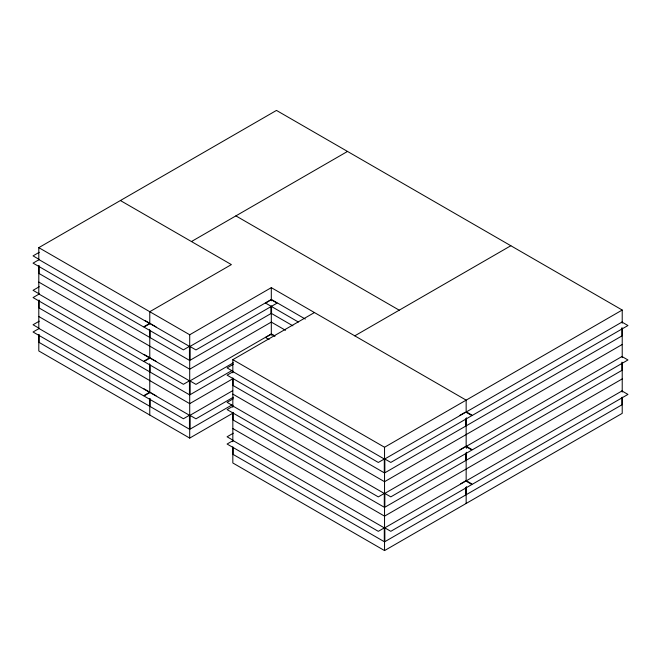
<?xml version="1.0" encoding="UTF-8"?>
<svg xmlns="http://www.w3.org/2000/svg" width="661" height="661" viewBox="0 0 661 661"><rect width="100%" height="100%" fill="white"/><g stroke="black" fill="none" stroke-linecap="round" stroke-linejoin="round"><path stroke-width="0.99" d="M38.801 259.798L38.801 247.644L276.472 110.42L622.216 310.042L622.216 323.204M39.288 252.279L33.05 255.881L39.049 259.352M39.288 286.717L33.05 290.319L39.049 293.79M39.288 321.163L33.05 324.766L39.049 328.228M191.442 241.546L347.512 151.435M38.801 247.644L189.707 334.763L271.307 287.651L466.154 400.145L466.154 412.299M189.451 346.381L183.411 349.867L143.982 327.104L150.022 323.617L189.451 346.381L189.451 360.336L150.022 337.573L150.022 330.591M189.955 346.471L271.051 299.648L277.058 303.118L195.962 349.933L189.955 346.471L189.955 360.336L271.051 313.512L271.051 306.58M189.451 380.819L183.411 384.305L143.982 361.542L150.022 358.055L189.451 380.819L189.451 394.774L150.022 372.011L150.022 365.037M231.846 370.59L189.955 394.774L189.955 380.91L271.051 334.094L274.489 336.069M232.829 372.829L232.829 359.667L314.429 312.554M233.391 362.765L195.962 384.38L189.955 380.91M233.316 364.302L227.078 367.904L233.085 371.375M233.168 378.555L189.707 403.648L38.801 316.52M189.451 415.265L183.411 418.752L143.982 395.989L150.022 392.502L189.451 415.265L189.451 429.212L150.022 406.449L150.022 398.476M231.846 405.028L189.955 429.212L189.955 415.356L232.73 390.651M233.391 397.203L195.962 418.818L189.955 415.356M233.316 398.74L227.078 402.342L233.085 405.813M354.775 335.838L510.837 245.735M38.801 334.755L38.801 350.958L189.707 438.086L233.168 412.993M233.316 433.186L227.078 436.789L233.085 440.251M232.829 359.667L384.545 447.257L622.216 310.042M384.297 459.007L378.315 462.46L227.095 375.159L233.085 371.705L384.297 459.007L384.297 472.83L233.085 385.52L233.085 378.613M459.907 415.331L465.047 412.365M384.801 458.965L465.898 412.142L471.904 415.612L390.8 462.427L384.801 458.965L384.801 472.83L465.898 426.006L465.898 419.074M622.216 344.48L384.545 481.695L232.829 394.105M384.297 493.445L378.315 496.898L227.095 409.597L233.085 406.143L384.297 493.445L384.297 507.268L233.085 419.966L233.085 413.051M459.907 449.777L465.898 446.315M384.801 493.403L465.898 446.58L471.904 450.05L390.8 496.874L384.801 493.403L384.801 507.268L465.898 460.444L465.898 453.512M466.402 446.332L621.968 356.519L627.95 359.972L472.392 449.786L466.402 446.332L466.402 448.307M622.216 378.918L384.545 516.134L232.829 428.543M384.297 527.883L378.315 531.337L227.095 444.035L233.085 440.581L384.297 527.883L384.297 541.706L233.085 454.404L233.085 447.489M460.767 483.72L465.898 480.754M384.801 527.842L465.898 481.026L471.904 484.488L390.8 531.312L384.801 527.842L384.801 541.706L465.898 494.882L465.898 487.95M232.829 446.778L232.829 462.981L384.545 550.58L622.216 413.356L622.216 397.154M235.894 215.883L399.219 310.174M120.401 200.531L231.375 264.598L149.774 311.711L149.774 323.865M305.299 319.056L271.564 299.573L265.524 303.06L298.375 322.023M292.873 325.815L271.564 313.512L271.564 306.539M285.511 330.293L271.307 322.089L189.707 369.202L38.801 282.082M275.108 336.061L271.564 334.012L265.524 337.498L269.077 339.547M144.883 320.445L156.029 326.881M144.024 354.395L156.029 361.319M144.024 388.833L156.029 395.765M622.216 328.269L622.216 357.651M622.216 362.715L622.216 392.089M621.968 327.699L621.968 335.904L466.402 425.717L466.402 417.818M621.968 362.137L621.968 370.342L466.402 460.155L466.402 452.256M621.968 397.567L621.968 404.78L466.402 494.593L466.402 486.694M466.154 418.38L466.154 446.737M466.154 452.818L466.154 481.175M466.154 487.256L466.154 503.467M384.545 447.257L384.545 550.58M271.307 287.651L271.307 300.821M271.307 305.886L271.307 335.259M232.829 377.894L232.829 407.275M232.829 412.332L232.829 441.713M189.707 334.763L189.707 438.086M149.774 329.946L149.774 358.303M149.774 364.385L149.774 392.741M149.774 398.823L149.774 415.034M149.518 329.368L149.518 337.275L39.049 273.505L39.049 265.59M149.518 363.814L149.518 371.722L39.049 307.943L39.049 300.036M149.518 399.236L149.518 406.16L39.049 342.381L39.049 334.474M38.801 265.871L38.801 294.236M38.801 300.317L38.801 328.674M39.049 259.666L33.058 263.119L143.528 326.898L149.518 323.444L39.049 259.666M39.049 294.104L33.058 297.566L143.528 361.344L149.518 357.882L39.049 294.104M39.049 328.542L33.058 332.004L143.528 395.782L149.518 392.32L39.049 328.542M621.968 322.081L466.402 411.894L472.392 415.348L627.95 325.534L621.968 322.081M621.968 390.957L466.402 480.77L472.392 484.224L627.95 394.419L621.968 390.957"/></g></svg>
